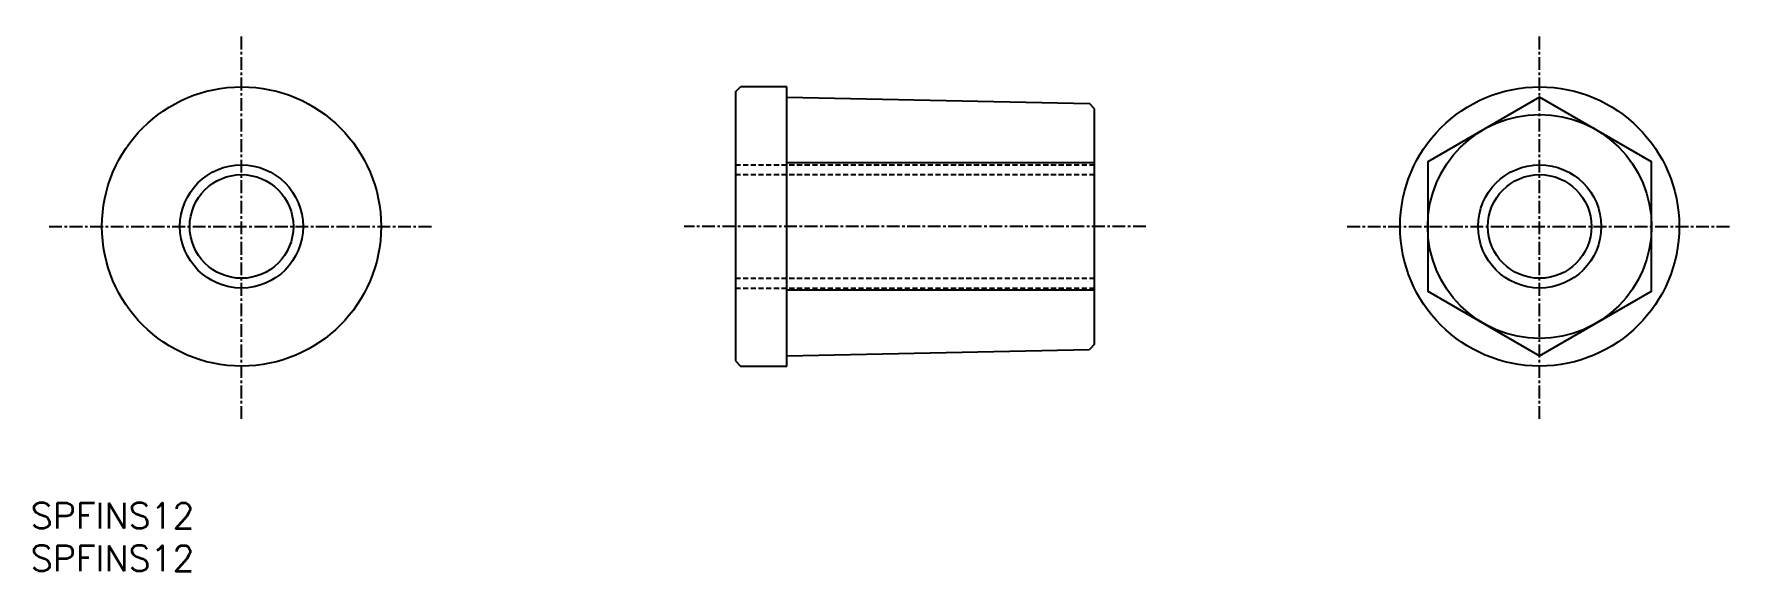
# Model space of a CAD drawing. Extents: x 37 to 203, y 14 to 66.
import ezdxf

# ---------------------------------------------------------------- set-up
doc = ezdxf.new("R2010")
doc.units = 0
doc.linetypes.add('CENTER', pattern=[2, 1.25, -0.25, 0.25, -0.25])
doc.linetypes.add('DASHED', pattern=[0.75, 0.5, -0.25])
doc.layers.get('0').update_dxf_attribs({"linetype": 'CONTINUOUS'})
doc.layers.add('CENTER', color=1, linetype='CENTER')
doc.styles.get("Standard").update_dxf_attribs({"font": 'txt.shx', "bigfont": 'extfont2.shx'})

msp = doc.modelspace()

# ---------------------------------------------------------------- linework, layer by layer
at = {"color": 7, "linetype": 'CONTINUOUS'}
for p, q in [((105.48, 60.2), (105.98, 60.7)), ((105.48, 60.2), (105.48, 34)), ((110.48, 60.7), (105.98, 60.7)), ((110.48, 33.5), (110.48, 60.7)), ((110.48, 59.7), (139.98, 59.08)), ((140.48, 58.57), (139.98, 59.08)), ((140.48, 35.63), (140.48, 58.57)), ((140.48, 53.3), (110.48, 53.3)), ((140.48, 40.9), (110.48, 40.9)), ((110.48, 34.5), (139.98, 35.12)), ((140.48, 35.63), (139.98, 35.12)), ((105.48, 34), (105.98, 33.5)), ((105.98, 33.5), (110.48, 33.5))]:
    msp.add_line(p, q, dxfattribs=at)
at = {"color": 3, "linetype": 'DASHED'}
for p, q in [((105.48, 53.1), (140.48, 53.1)), ((105.48, 52.15), (140.48, 52.15)), ((105.48, 42.05), (140.48, 42.05)), ((105.48, 41.1), (140.48, 41.1))]:
    msp.add_line(p, q, dxfattribs=at)
at = {"color": 7, "linetype": 'CONTINUOUS'}
msp.add_lwpolyline([(183.86, 59.7), (172.95, 53.4), (172.95, 40.8), (183.86, 34.5), (194.77, 40.8), (194.77, 53.4)], close=True, dxfattribs=at)
for centre, radius in [((57.35, 47.1), 13.6), ((183.86, 47.1), 13.6), ((183.86, 47.1), 10.91), ((57.35, 47.1), 5.05), ((183.86, 47.1), 5.05)]:
    msp.add_circle(centre, radius, dxfattribs=at)
at = {"color": 3, "linetype": 'CONTINUOUS'}
for centre in [(57.35, 47.1), (183.86, 47.1)]:
    msp.add_circle(centre, 6, dxfattribs=at)
at = {"layer": 'CENTER', "color": 1, "linetype": 'CENTER'}
for p, q in [((57.35, 28.35), (57.35, 65.85)), ((183.86, 28.35), (183.86, 65.85)), ((38.6, 47.1), (76.1, 47.1)), ((145.48, 47.1), (100.48, 47.1)), ((165.11, 47.1), (202.61, 47.1))]:
    msp.add_line(p, q, dxfattribs=at)

# ---------------------------------------------------------------- texts
at = {"color": 7, "linetype": 'CONTINUOUS'}
for p in [(36.8, 17.68), (36.8, 13.54)]:
    msp.add_text('SPFINS12', height=2.5, dxfattribs=at).set_placement(p)

doc.saveas('drawing.dxf')
